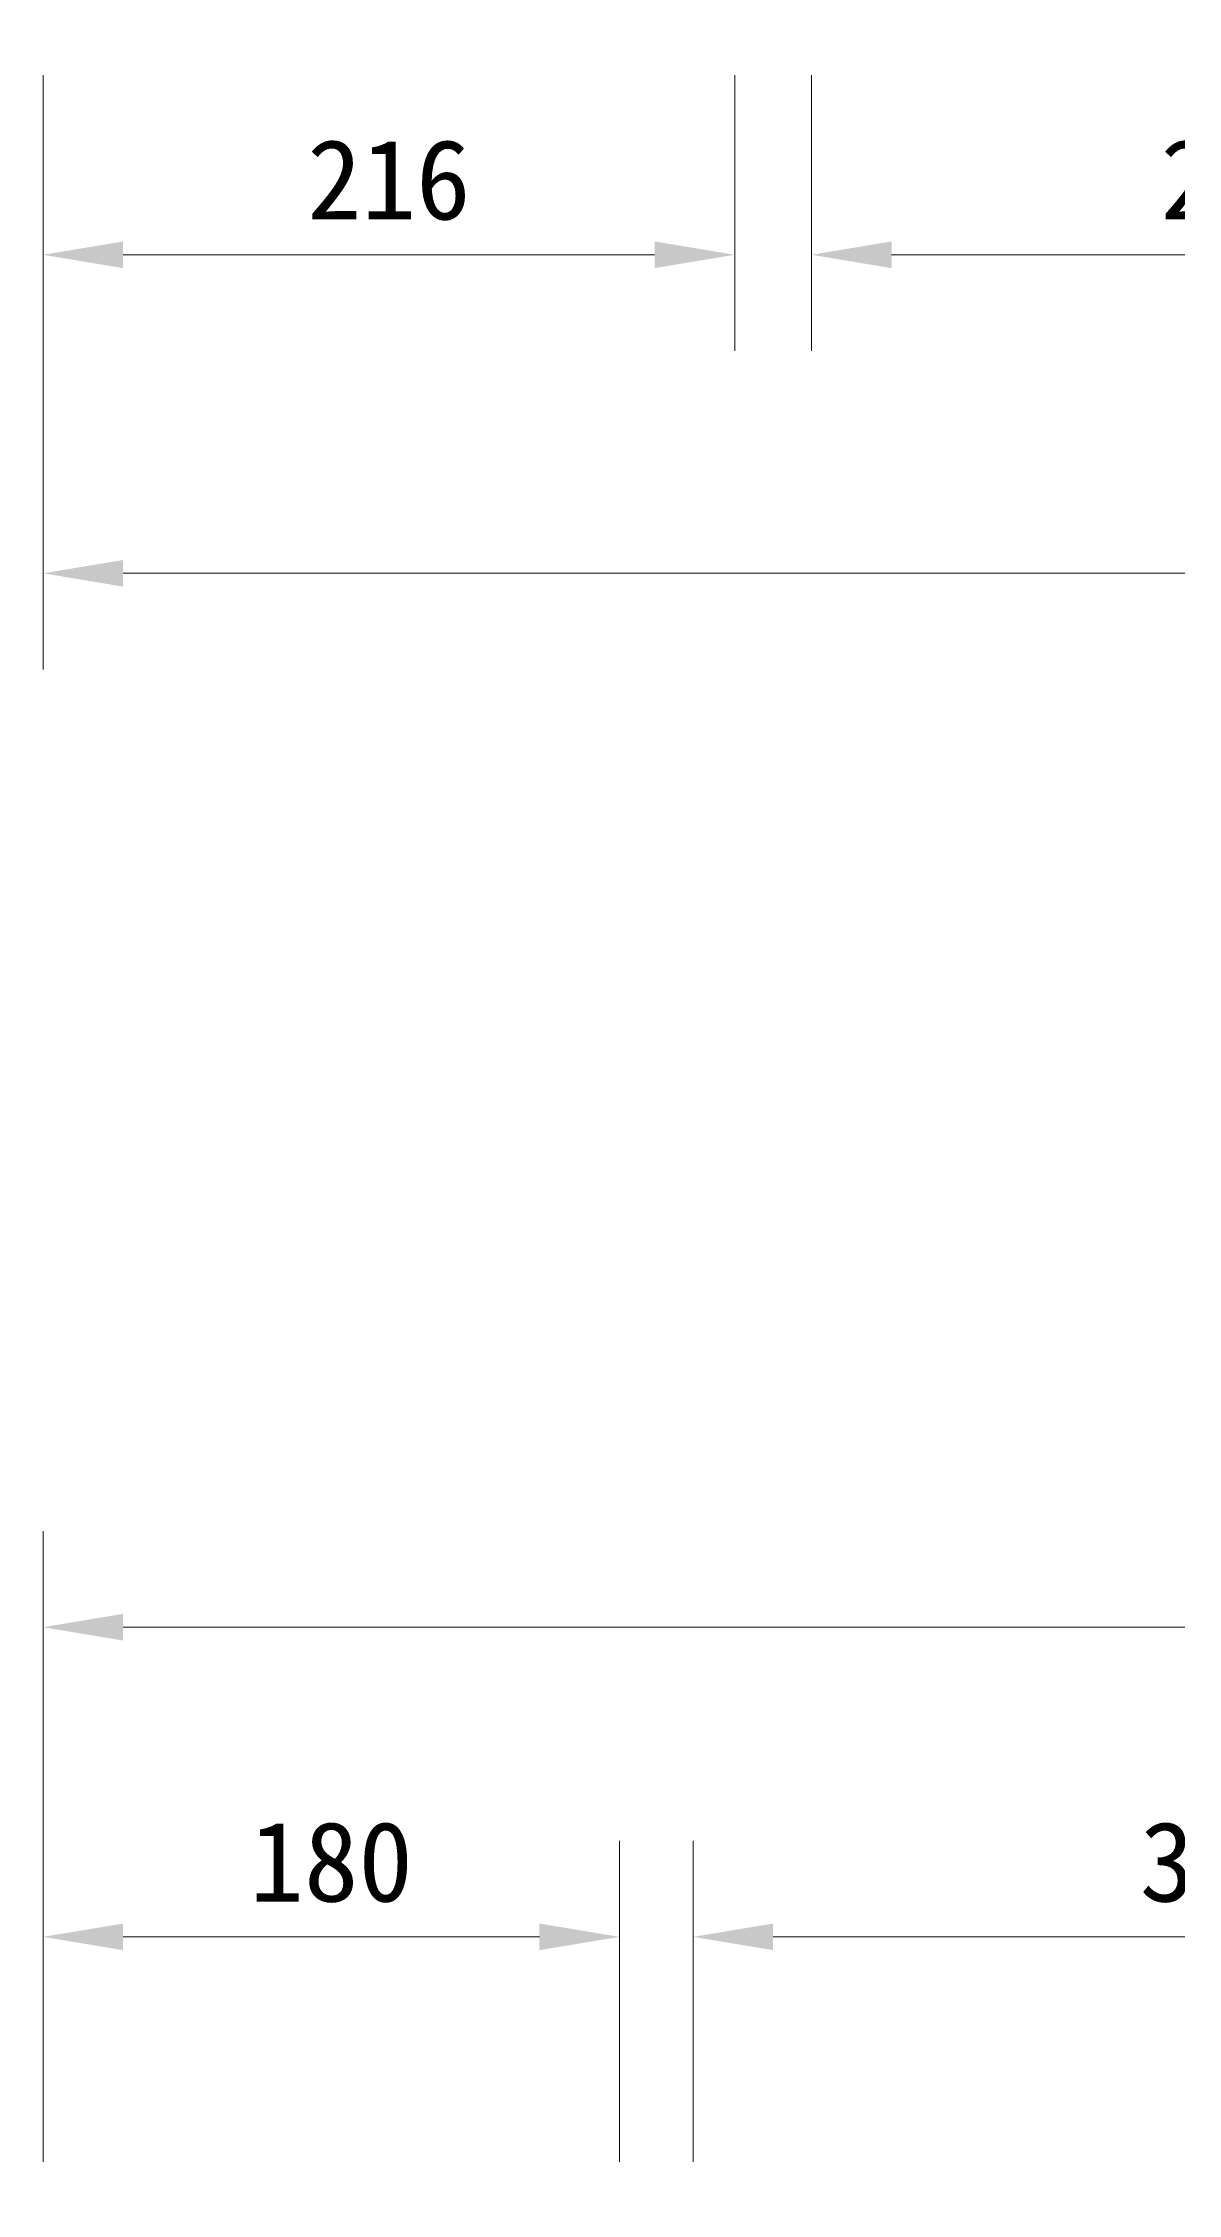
# Model space of a CAD drawing. Header units: centimetres. Extents: x 1966 to 8787, y 7398 to 12383.
# Drawn here: x 2323 to 2677, y 10038 to 10710 of the extents above; entities that cross this region are included whole.
import ezdxf

# ---------------------------------------------------------------- set-up
doc = ezdxf.new("R2010")
doc.units = ezdxf.units.CM
doc.header["$PDMODE"] = 35
doc.styles.add('文2.5', font='kaiu.ttf', dxfattribs={"height": 2.5})
doc.dimstyles.new('DIM2.5', dxfattribs={"dimtxt": 2.5, "dimasz": 2.5, "dimexe": 3, "dimexo": 1, "dimgap": 1, "dimtad": 1, "dimdec": 1, "dimdsep": 46, "dimtxsty": '文2.5', "dimcen": 0, "dimadec": 0, "dimazin": 0, "dimtfac": 1, "dimtdec": 1, "dimtmove": 0, "dimatfit": 3, "dimfxl": 1, "dimlwd": 15, "dimlwe": 15, "dimarcsym": 0})

# ---------------------------------------------------------------- blocks, each defined once
blk = doc.blocks.new('*D8')
at = {"color": 0, "linetype": 'Continuous', "lineweight": 15, "transparency": 16777216}
for p, q in [((2322.97, 10699.93), (2322.97, 10613.84)), ((2538.97, 10699.99), (2538.97, 10613.84)), ((2347.97, 10643.84), (2513.97, 10643.84))]:
    blk.add_line(p, q, dxfattribs=at)
at = {"color": 0, "transparency": 16777216}
for points in [[(2347.97, 10648), (2347.97, 10639.67), (2322.97, 10643.84)], [(2513.97, 10648), (2513.97, 10639.67), (2538.97, 10643.84)]]:
    blk.add_solid(points, dxfattribs=at)
at = {"layer": 'DEFPOINTS', "color": 0, "transparency": 16777216}
for p in [(2322.97, 10709.93), (2538.97, 10709.99), (2538.97, 10643.84)]:
    blk.add_point(p, dxfattribs=at)
at = {"color": 0, "transparency": 16777216, "insert": (2430.97, 10667.16), "char_height": 25, "attachment_point": 5, "style": '文2.5'}
blk.add_mtext('216', dxfattribs=at)
blk = doc.blocks.new('*D9')
at = {"color": 0, "linetype": 'Continuous', "lineweight": 15, "transparency": 16777216}
for p, q in [((2562.97, 10699.99), (2562.97, 10613.84)), ((2831.97, 10699.99), (2831.97, 10613.84)), ((2587.97, 10643.84), (2806.97, 10643.84))]:
    blk.add_line(p, q, dxfattribs=at)
at = {"color": 0, "transparency": 16777216}
for points in [[(2587.97, 10648), (2587.97, 10639.67), (2562.97, 10643.84)], [(2806.97, 10648), (2806.97, 10639.67), (2831.97, 10643.84)]]:
    blk.add_solid(points, dxfattribs=at)
at = {"layer": 'DEFPOINTS', "color": 0, "transparency": 16777216}
for p in [(2562.97, 10709.99), (2831.97, 10709.99), (2831.97, 10643.84)]:
    blk.add_point(p, dxfattribs=at)
at = {"color": 0, "transparency": 16777216, "insert": (2697.47, 10667.16), "char_height": 25, "attachment_point": 5, "style": '文2.5'}
blk.add_mtext('269', dxfattribs=at)
blk = doc.blocks.new('*D16')
at = {"color": 0, "linetype": 'Continuous', "lineweight": 15, "transparency": 16777216}
for p, q in [((2322.97, 10699.99), (2322.97, 10514.34)), ((4592.9, 10699.93), (4592.9, 10514.34)), ((2347.97, 10544.34), (4567.9, 10544.34))]:
    blk.add_line(p, q, dxfattribs=at)
at = {"color": 0, "transparency": 16777216}
for points in [[(2347.97, 10548.5), (2347.97, 10540.17), (2322.97, 10544.34)], [(4567.9, 10548.5), (4567.9, 10540.17), (4592.9, 10544.34)]]:
    blk.add_solid(points, dxfattribs=at)
at = {"layer": 'DEFPOINTS', "color": 0, "transparency": 16777216}
for p in [(2322.97, 10709.99), (4592.9, 10709.93), (4592.9, 10544.34)]:
    blk.add_point(p, dxfattribs=at)
at = {"color": 0, "transparency": 16777216, "insert": (3457.26, 10567.96), "char_height": 25, "attachment_point": 5, "style": '文2.5'}
blk.add_mtext('2269.9', dxfattribs=at)
blk = doc.blocks.new('*D141')
at = {"color": 0, "linetype": 'Continuous', "lineweight": 15, "transparency": 16777216}
for p, q in [((2322.97, 10048.07), (2322.97, 10148.39)), ((2502.97, 10048.07), (2502.97, 10148.39)), ((2347.97, 10118.39), (2477.97, 10118.39))]:
    blk.add_line(p, q, dxfattribs=at)
at = {"color": 0, "transparency": 16777216}
for points in [[(2347.97, 10122.55), (2347.97, 10114.22), (2322.97, 10118.39)], [(2477.97, 10122.55), (2477.97, 10114.22), (2502.97, 10118.39)]]:
    blk.add_solid(points, dxfattribs=at)
at = {"layer": 'DEFPOINTS', "color": 0, "transparency": 16777216}
for p in [(2502.97, 10118.39), (2322.97, 10038.07), (2502.97, 10038.07)]:
    blk.add_point(p, dxfattribs=at)
at = {"color": 0, "transparency": 16777216, "insert": (2412.97, 10141.71), "char_height": 25, "attachment_point": 5, "style": '文2.5'}
blk.add_mtext('180', dxfattribs=at)
blk = doc.blocks.new('*D142')
at = {"color": 0, "linetype": 'Continuous', "lineweight": 15, "transparency": 16777216}
for p, q in [((2525.97, 10048.13), (2525.97, 10148.39)), ((2855.97, 10048.07), (2855.97, 10148.39)), ((2550.97, 10118.39), (2830.97, 10118.39))]:
    blk.add_line(p, q, dxfattribs=at)
at = {"color": 0, "transparency": 16777216}
for points in [[(2550.97, 10122.55), (2550.97, 10114.22), (2525.97, 10118.39)], [(2830.97, 10122.55), (2830.97, 10114.22), (2855.97, 10118.39)]]:
    blk.add_solid(points, dxfattribs=at)
at = {"layer": 'DEFPOINTS', "color": 0, "transparency": 16777216}
for p in [(2855.97, 10118.39), (2525.97, 10038.13), (2855.97, 10038.07)]:
    blk.add_point(p, dxfattribs=at)
at = {"color": 0, "transparency": 16777216, "insert": (2690.97, 10141.71), "char_height": 25, "attachment_point": 5, "style": '文2.5'}
blk.add_mtext('330', dxfattribs=at)
blk = doc.blocks.new('*D148')
at = {"color": 0, "linetype": 'Continuous', "lineweight": 15, "transparency": 16777216}
for p, q in [((2322.97, 10048.13), (2322.97, 10245.11)), ((4592.87, 10048.13), (4592.87, 10245.11)), ((2347.97, 10215.11), (4567.87, 10215.11))]:
    blk.add_line(p, q, dxfattribs=at)
at = {"color": 0, "transparency": 16777216}
for points in [[(2347.97, 10219.28), (2347.97, 10210.95), (2322.97, 10215.11)], [(4567.87, 10219.28), (4567.87, 10210.95), (4592.87, 10215.11)]]:
    blk.add_solid(points, dxfattribs=at)
at = {"layer": 'DEFPOINTS', "color": 0, "transparency": 16777216}
for p in [(4592.87, 10215.11), (2322.97, 10038.13), (4592.87, 10038.13)]:
    blk.add_point(p, dxfattribs=at)
at = {"color": 0, "transparency": 16777216, "insert": (3457.92, 10238.73), "char_height": 25, "attachment_point": 5, "style": '文2.5'}
blk.add_mtext('2269.9', dxfattribs=at)

msp = doc.modelspace()

# ---------------------------------------------------------------- dimensions: what is measured, and where the dimension line sits
for base, p1, p2, picture, middle in [((2538.97, 10643.84), (2322.97, 10709.93), (2538.97, 10709.99), '*D8', (2430.97, 10667.16)), ((2831.97, 10643.84), (2562.97, 10709.99), (2831.97, 10709.99), '*D9', (2697.47, 10667.16)), ((4592.87, 10215.11), (2322.97, 10038.13), (4592.87, 10038.13), '*D148', (3457.92, 10238.73)), ((2502.97, 10118.39), (2322.97, 10038.07), (2502.97, 10038.07), '*D141', (2412.97, 10141.71)), ((2855.97, 10118.39), (2525.97, 10038.13), (2855.97, 10038.07), '*D142', (2690.97, 10141.71))]:
    dim = msp.add_linear_dim(base=base, p1=p1, p2=p2, dimstyle='DIM2.5')
    dim.commit()
    dim.dimension.update_dxf_attribs({"geometry": picture, "text_midpoint": middle})
dim = msp.add_linear_dim(base=(4592.9, 10544.34), p1=(2322.97, 10709.99), p2=(4592.9, 10709.93), dimstyle='DIM2.5')
dim.commit()
dim.dimension.update_dxf_attribs({"geometry": '*D16', "text_midpoint": (3457.26, 10544.34), "dimtype": 160})

doc.saveas('drawing.dxf')
